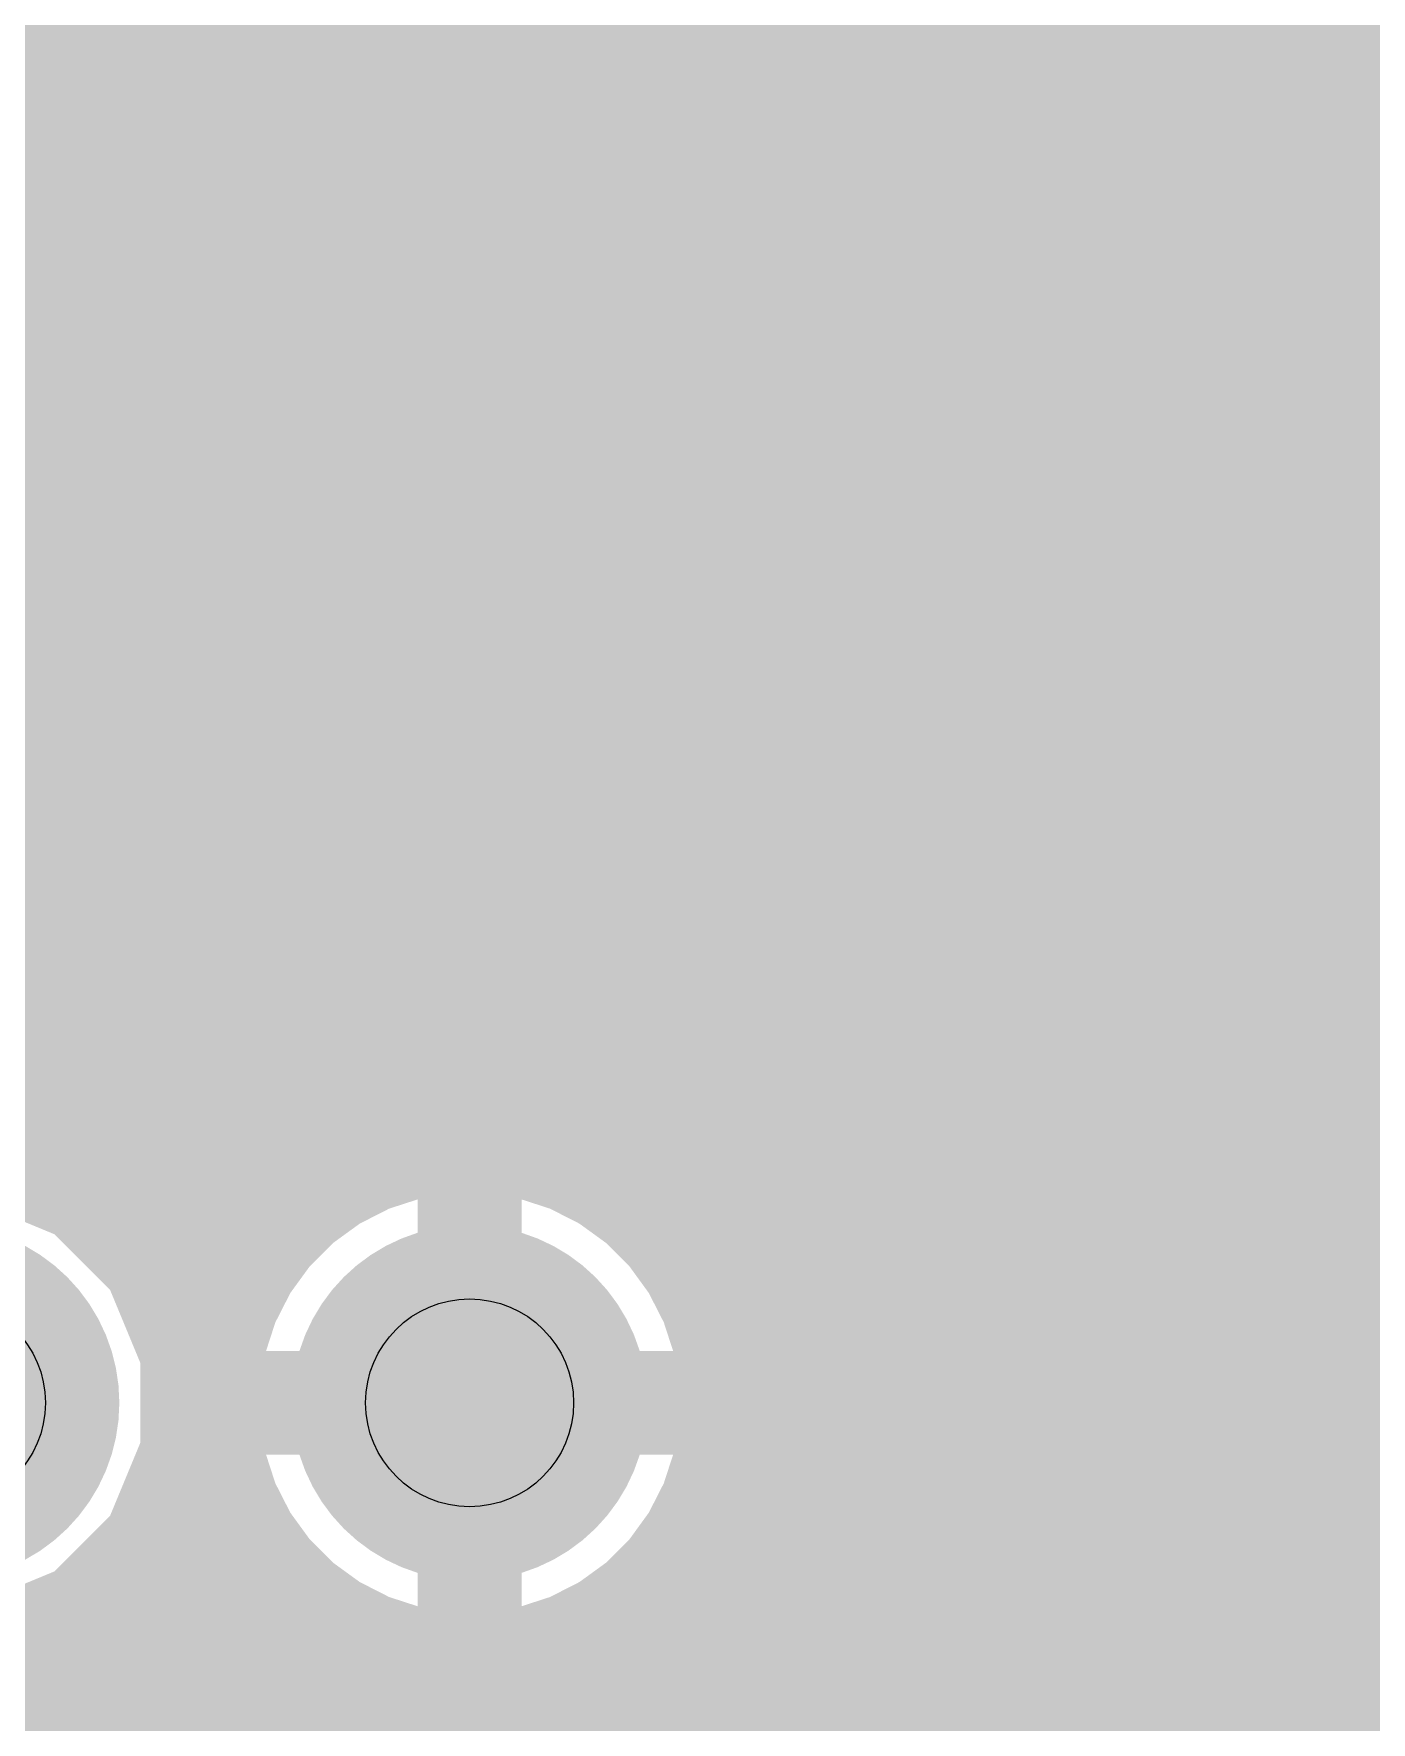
# Model space of a CAD drawing. Extents: x 0 to 10.8, y 0 to 6.1.
# Drawn here: x 2.1206 to 2.3738, y 0.6097 to 0.9295 of the extents above; entities that cross this region are included whole.
import ezdxf

# ---------------------------------------------------------------- set-up
doc = ezdxf.new("R2010")
doc.units = 0
for name, color, linetype in [('1', 22, 'CONTINUOUS'), ('116', 253, 'CONTINUOUS'), ('16', 175, 'CONTINUOUS'), ('17', 82, 'CONTINUOUS'), ('21', 253, 'CONTINUOUS'), ('29', 253, 'CONTINUOUS'), ('30', 253, 'CONTINUOUS'), ('44', 253, 'CONTINUOUS')]:
    doc.layers.add(name, color=color, linetype=linetype)

# ---------------------------------------------------------------- blocks, each defined once
blk = doc.blocks.new('ROUNDP')
at = {"const_width": 0.5}
blk.add_lwpolyline([(0, -0.25, 1), (0, 0.25, 1), (0, -0.25)], format="xyb", dxfattribs=at)

msp = doc.modelspace()

# ---------------------------------------------------------------- linework, layer by layer
at = {"layer": '1'}
for points, const_width in [([(1.855996, 0.928), (2.559, 0.928)], 0.016), ([(1.855996, 0.912), (2.532319, 0.912)], 0.016), ([(1.855996, 0.896), (2.527976, 0.896)], 0.016), ([(1.855996, 0.88), (2.527976, 0.88)], 0.016), ([(2.176299, 0.875996), (2.164, 0.863697)], 0.016), ([(2.527976, 0.875996), (2.176299, 0.875996)], 0.016), ([(1.855996, 0.864), (2.164303, 0.864)], 0.016), ([(2.164, 0.863697), (2.053799, 0.753496)], 0.016), ([(2.0625, 0.7325), (2.185, 0.855)], 0.01), ([(2.185, 0.855), (2.575, 0.855)], 0.01), ([(1.855996, 0.848), (2.148303, 0.848)], 0.016), ([(2.092193, 0.7325), (2.193697, 0.834)], 0.016), ([(2.193697, 0.834), (2.527976, 0.834)], 0.016), ([(1.855996, 0.832), (2.132303, 0.832)], 0.016), ([(2.191693, 0.832), (2.527976, 0.832)], 0.016), ([(1.855996, 0.816), (2.116303, 0.816)], 0.016), ([(2.175693, 0.816), (2.956, 0.816)], 0.016), ([(2.159693, 0.8), (2.529508, 0.8)], 0.016), ([(2.143693, 0.784), (2.525976, 0.784)], 0.016), ([(2.127693, 0.768), (2.525976, 0.768)], 0.016), ([(2.111693, 0.752), (2.571693, 0.752)], 0.016), ([(2.095693, 0.736), (2.525976, 0.736)], 0.016), ([(2.104693, 0.72), (2.526969, 0.72)], 0.016), ([(2.128949, 0.708965), (2.112157, 0.715917)], 0.016), ([(2.191902, 0.716744), (2.184764, 0.714425)], 0.016), ([(2.199315, 0.717917), (2.191902, 0.716744)], 0.016), ([(2.20122, 0.717917), (2.199315, 0.717917)], 0.016), ([(2.20122, 0.672102), (2.20122, 0.717917)], 0.016), ([(2.206823, 0.717917), (2.204913, 0.717917)], 0.016), ([(2.204913, 0.717917), (2.204913, 0.672102)], 0.016), ([(2.214236, 0.716744), (2.206823, 0.717917)], 0.016), ([(2.221374, 0.714425), (2.214236, 0.716744)], 0.016), ([(2.184764, 0.714425), (2.178075, 0.711016)], 0.016), ([(2.228063, 0.711016), (2.221374, 0.714425)], 0.016), ([(2.141799, 0.696114), (2.128949, 0.708965)], 0.016), ([(2.178075, 0.711016), (2.172004, 0.706606)], 0.016), ([(2.234134, 0.706606), (2.228063, 0.711016)], 0.016), ([(2.172004, 0.706606), (2.166697, 0.701299)], 0.016), ([(2.239441, 0.701299), (2.234134, 0.706606)], 0.016), ([(2.133913, 0.704), (2.169398, 0.704)], 0.016), ([(2.20122, 0.704), (2.204913, 0.704)], 0.016), ([(2.23674, 0.704), (2.956, 0.704)], 0.016), ([(2.166697, 0.701299), (2.162287, 0.695228)], 0.016), ([(2.24385, 0.695228), (2.239441, 0.701299)], 0.016), ([(2.148752, 0.679323), (2.141799, 0.696114)], 0.016), ([(2.162287, 0.695228), (2.158878, 0.688539)], 0.016), ([(2.24726, 0.688539), (2.24385, 0.695228)], 0.016), ([(2.145161, 0.688), (2.158705, 0.688)], 0.016), ([(2.158878, 0.688539), (2.156559, 0.681402)], 0.016), ([(2.20122, 0.688), (2.204913, 0.688)], 0.016), ([(2.249579, 0.681402), (2.24726, 0.688539)], 0.016), ([(2.247437, 0.688), (2.956, 0.688)], 0.016), ([(2.156559, 0.681402), (2.155386, 0.673988)], 0.016), ([(2.250752, 0.673988), (2.249579, 0.681402)], 0.016), ([(2.148752, 0.661146), (2.148752, 0.679323)], 0.016), ([(2.155386, 0.673988), (2.155386, 0.672079)], 0.016), ([(2.250752, 0.672079), (2.250752, 0.673988)], 0.016), ([(2.148752, 0.672), (2.201201, 0.672)], 0.016), ([(2.155386, 0.672079), (2.201201, 0.672079)], 0.016), ([(2.201201, 0.672079), (2.201201, 0.668386)], 0.016), ([(2.204913, 0.672102), (2.20122, 0.672102)], 0.016), ([(2.204937, 0.668386), (2.204937, 0.672079)], 0.016), ([(2.204937, 0.672079), (2.250752, 0.672079)], 0.016), ([(2.204937, 0.672), (2.956, 0.672)], 0.016), ([(2.201201, 0.668386), (2.155386, 0.668386)], 0.016), ([(2.155386, 0.668386), (2.155386, 0.66648)], 0.016), ([(2.20122, 0.622551), (2.20122, 0.668366)], 0.016), ([(2.20122, 0.668366), (2.204913, 0.668366)], 0.016), ([(2.204913, 0.668366), (2.204913, 0.622551)], 0.016), ([(2.250752, 0.668386), (2.204937, 0.668386)], 0.016), ([(2.250752, 0.66648), (2.250752, 0.668386)], 0.016), ([(2.155386, 0.66648), (2.156559, 0.659067)], 0.016), ([(2.249579, 0.659067), (2.250752, 0.66648)], 0.016), ([(2.141799, 0.644354), (2.148752, 0.661146)], 0.016), ([(2.156559, 0.659067), (2.158878, 0.651929)], 0.016), ([(2.24726, 0.651929), (2.249579, 0.659067)], 0.016), ([(2.146618, 0.656), (2.157555, 0.656)], 0.016), ([(2.20122, 0.656), (2.204913, 0.656)], 0.016), ([(2.248579, 0.656), (2.956, 0.656)], 0.016), ([(2.158878, 0.651929), (2.162287, 0.64524)], 0.016), ([(2.24385, 0.64524), (2.24726, 0.651929)], 0.016), ([(2.162287, 0.64524), (2.166697, 0.639169)], 0.016), ([(2.239441, 0.639169), (2.24385, 0.64524)], 0.016), ([(2.128949, 0.631504), (2.141799, 0.644354)], 0.016), ([(2.137445, 0.64), (2.166091, 0.64)], 0.016), ([(2.166697, 0.639169), (2.172004, 0.633862)], 0.016), ([(2.20122, 0.64), (2.204913, 0.64)], 0.016), ([(2.234134, 0.633862), (2.239441, 0.639169)], 0.016), ([(2.240043, 0.64), (2.956, 0.64)], 0.016), ([(2.172004, 0.633862), (2.178075, 0.629453)], 0.016), ([(2.228063, 0.629453), (2.234134, 0.633862)], 0.016), ([(2.112157, 0.624551), (2.128949, 0.631504)], 0.016), ([(2.178075, 0.629453), (2.184764, 0.626043)], 0.016), ([(2.221374, 0.626043), (2.228063, 0.629453)], 0.016), ([(2.184764, 0.626043), (2.191902, 0.623724)], 0.016), ([(2.214236, 0.623724), (2.221374, 0.626043)], 0.016), ([(1.297173, 0.624), (2.191051, 0.624)], 0.016), ([(2.191902, 0.623724), (2.199315, 0.622551)], 0.016), ([(2.199315, 0.622551), (2.20122, 0.622551)], 0.016), ([(2.20122, 0.624), (2.204913, 0.624)], 0.016), ([(2.204913, 0.622551), (2.206823, 0.622551)], 0.016), ([(2.206823, 0.622551), (2.214236, 0.623724)], 0.016), ([(2.215083, 0.624), (2.956, 0.624)], 0.016), ([(1.303799, 0.608), (2.956, 0.608)], 0.016)]:
    msp.add_lwpolyline(points, dxfattribs=dict(at, const_width=const_width))
for points, const_width in [([(2.176299, 0.879996, 1), (2.176299, 0.871996)], 0.008), ([(2.179128, 0.873168, 1), (2.173471, 0.878824)], 0.008), ([(2.161172, 0.866525, 1), (2.166828, 0.860868)], 0.008), ([(2.166828, 0.860868, 1), (2.161172, 0.866525)], 0.008), ([(2.164303, 0.86, 1), (2.164303, 0.868)], 0.008), ([(2.185, 0.8575, 1), (2.185, 0.8525)], 0.005), ([(2.186768, 0.853232, 1), (2.183232, 0.856768)], 0.005), ([(2.148303, 0.844, 1), (2.148303, 0.852)], 0.008), ([(2.193697, 0.838, 1), (2.193697, 0.83)], 0.008), ([(2.196525, 0.831172, 1), (2.190868, 0.836828)], 0.008), ([(2.132303, 0.828, 1), (2.132303, 0.836)], 0.008), ([(2.191693, 0.836, 1), (2.191693, 0.828)], 0.008), ([(2.116303, 0.812, 1), (2.116303, 0.82)], 0.008), ([(2.175693, 0.82, 1), (2.175693, 0.812)], 0.008), ([(2.159693, 0.804, 1), (2.159693, 0.796)], 0.008), ([(2.143693, 0.788, 1), (2.143693, 0.78)], 0.008), ([(2.127693, 0.772, 1), (2.127693, 0.764)], 0.008), ([(2.191276, 0.720695, 1), (2.192527, 0.712793)], 0.008), ([(2.193137, 0.71294, 1), (2.190666, 0.720548)], 0.008), ([(2.199315, 0.721917, 1), (2.199315, 0.713917)], 0.008), ([(2.20522, 0.717917, 1), (2.19722, 0.717917)], 0.008), ([(2.19994, 0.713966, 1), (2.19869, 0.721868)], 0.008), ([(2.204913, 0.721917, 1), (2.204913, 0.713917)], 0.008), ([(2.208913, 0.717917, 1), (2.200913, 0.717917)], 0.008), ([(2.20122, 0.713917, 1), (2.20122, 0.721917)], 0.008), ([(2.207448, 0.721868, 1), (2.206198, 0.713966)], 0.008), ([(2.206823, 0.713917, 1), (2.206823, 0.721917)], 0.008), ([(2.215472, 0.720548, 1), (2.213, 0.71294)], 0.008), ([(2.213611, 0.712793, 1), (2.214861, 0.720695)], 0.008), ([(2.183528, 0.718229, 1), (2.186, 0.710621)], 0.008), ([(2.18658, 0.710861, 1), (2.182947, 0.717989)], 0.008), ([(2.223191, 0.717989, 1), (2.219558, 0.710861)], 0.008), ([(2.220138, 0.710621, 1), (2.22261, 0.718229)], 0.008), ([(2.131777, 0.711793, 1), (2.12612, 0.706136)], 0.008), ([(2.127419, 0.705269, 1), (2.130479, 0.71266)], 0.008), ([(2.176258, 0.71458, 1), (2.179891, 0.707452)], 0.008), ([(2.180425, 0.707779, 1), (2.175724, 0.714252)], 0.008), ([(2.230414, 0.714252, 1), (2.225712, 0.707779)], 0.008), ([(2.226247, 0.707452, 1), (2.229879, 0.71458)], 0.008), ([(2.169653, 0.709843, 1), (2.174355, 0.70337)], 0.008), ([(2.174832, 0.703778, 1), (2.169176, 0.709435)], 0.008), ([(2.236962, 0.709435, 1), (2.231305, 0.703778)], 0.008), ([(2.231783, 0.70337, 1), (2.236485, 0.709843)], 0.008), ([(2.133913, 0.708, 1), (2.133913, 0.7)], 0.008), ([(2.169398, 0.7, 1), (2.169398, 0.708)], 0.008), ([(2.20122, 0.708, 1), (2.20122, 0.7)], 0.008), ([(2.204913, 0.7, 1), (2.204913, 0.708)], 0.008), ([(2.23674, 0.708, 1), (2.23674, 0.7)], 0.008), ([(2.163868, 0.704128, 1), (2.169525, 0.698471)], 0.008), ([(2.169933, 0.698949, 1), (2.16346, 0.70365)], 0.008), ([(2.242677, 0.70365, 1), (2.236205, 0.698949)], 0.008), ([(2.236613, 0.698471, 1), (2.242269, 0.704128)], 0.008), ([(2.145495, 0.697644, 1), (2.138104, 0.694584)], 0.008), ([(2.138971, 0.693286, 1), (2.144628, 0.698943)], 0.008), ([(2.159051, 0.697579, 1), (2.165524, 0.692878)], 0.008), ([(2.165851, 0.693412, 1), (2.158724, 0.697045)], 0.008), ([(2.247414, 0.697045, 1), (2.240287, 0.693412)], 0.008), ([(2.240614, 0.692878, 1), (2.247087, 0.697579)], 0.008), ([(2.145161, 0.692, 1), (2.145161, 0.684)], 0.008), ([(2.155314, 0.690356, 1), (2.162442, 0.686723)], 0.008), ([(2.162682, 0.687303, 1), (2.155074, 0.689775)], 0.008), ([(2.158705, 0.684, 1), (2.158705, 0.692)], 0.008), ([(2.20122, 0.692, 1), (2.20122, 0.684)], 0.008), ([(2.204913, 0.684, 1), (2.204913, 0.692)], 0.008), ([(2.251064, 0.689775, 1), (2.243456, 0.687303)], 0.008), ([(2.247437, 0.692, 1), (2.247437, 0.684)], 0.008), ([(2.243696, 0.686723, 1), (2.250824, 0.690356)], 0.008), ([(2.16051, 0.680776, 1), (2.152608, 0.682027)], 0.008), ([(2.25353, 0.682027, 1), (2.245628, 0.680776)], 0.008), ([(2.152752, 0.679323, 1), (2.144752, 0.679323)], 0.008), ([(2.145056, 0.677793, 1), (2.152448, 0.680853)], 0.008), ([(2.152755, 0.682637, 1), (2.160363, 0.680166)], 0.008), ([(2.245774, 0.680166, 1), (2.253383, 0.682637)], 0.008), ([(2.159386, 0.673988, 1), (2.151386, 0.673988)], 0.008), ([(2.254752, 0.673988, 1), (2.246752, 0.673988)], 0.008), ([(2.148752, 0.676, 1), (2.148752, 0.668)], 0.008), ([(2.155386, 0.676079, 1), (2.155386, 0.668079)], 0.008), ([(2.151435, 0.674613, 1), (2.159337, 0.673363)], 0.008), ([(2.205201, 0.672079, 1), (2.197201, 0.672079)], 0.008), ([(2.20122, 0.676102, 1), (2.20122, 0.668102)], 0.008), ([(2.208937, 0.672079, 1), (2.200937, 0.672079)], 0.008), ([(2.204937, 0.676079, 1), (2.204937, 0.668079)], 0.008), ([(2.204937, 0.676, 1), (2.204937, 0.668)], 0.008), ([(2.201201, 0.668079, 1), (2.201201, 0.676079)], 0.008), ([(2.201201, 0.668, 1), (2.201201, 0.676)], 0.008), ([(2.204913, 0.668102, 1), (2.204913, 0.676102)], 0.008), ([(2.246801, 0.673363, 1), (2.254703, 0.674613)], 0.008), ([(2.250752, 0.668079, 1), (2.250752, 0.676079)], 0.008), ([(2.155386, 0.672386, 1), (2.155386, 0.664386)], 0.008), ([(2.159386, 0.668386, 1), (2.151386, 0.668386)], 0.008), ([(2.151386, 0.672079, 1), (2.159386, 0.672079)], 0.008), ([(2.20522, 0.668366, 1), (2.19722, 0.668366)], 0.008), ([(2.20122, 0.672366, 1), (2.20122, 0.664366)], 0.008), ([(2.19722, 0.672102, 1), (2.20522, 0.672102)], 0.008), ([(2.208913, 0.668366, 1), (2.200913, 0.668366)], 0.008), ([(2.200913, 0.672102, 1), (2.208913, 0.672102)], 0.008), ([(2.204937, 0.672386, 1), (2.204937, 0.664386)], 0.008), ([(2.201201, 0.664386, 1), (2.201201, 0.672386)], 0.008), ([(2.204913, 0.664366, 1), (2.204913, 0.672366)], 0.008), ([(2.254752, 0.668386, 1), (2.246752, 0.668386)], 0.008), ([(2.246752, 0.672079, 1), (2.254752, 0.672079)], 0.008), ([(2.250752, 0.664386, 1), (2.250752, 0.672386)], 0.008), ([(2.159337, 0.667106, 1), (2.151435, 0.665855)], 0.008), ([(2.197201, 0.668386, 1), (2.205201, 0.668386)], 0.008), ([(2.200937, 0.668386, 1), (2.208937, 0.668386)], 0.008), ([(2.254703, 0.665855, 1), (2.246801, 0.667106)], 0.008), ([(2.152448, 0.659615, 1), (2.145056, 0.662676)], 0.008), ([(2.151386, 0.66648, 1), (2.159386, 0.66648)], 0.008), ([(2.246752, 0.66648, 1), (2.254752, 0.66648)], 0.008), ([(2.160363, 0.660303, 1), (2.152755, 0.657831)], 0.008), ([(2.253383, 0.657831, 1), (2.245774, 0.660303)], 0.008), ([(2.146618, 0.66, 1), (2.146618, 0.652)], 0.008), ([(2.144752, 0.661146, 1), (2.152752, 0.661146)], 0.008), ([(2.152608, 0.658442, 1), (2.16051, 0.659692)], 0.008), ([(2.157555, 0.652, 1), (2.157555, 0.66)], 0.008), ([(2.20122, 0.66, 1), (2.20122, 0.652)], 0.008), ([(2.204913, 0.652, 1), (2.204913, 0.66)], 0.008), ([(2.248579, 0.66, 1), (2.248579, 0.652)], 0.008), ([(2.245628, 0.659692, 1), (2.25353, 0.658442)], 0.008), ([(2.162442, 0.653746, 1), (2.155314, 0.650113)], 0.008), ([(2.250824, 0.650113, 1), (2.243696, 0.653746)], 0.008), ([(2.155074, 0.650693, 1), (2.162682, 0.653165)], 0.008), ([(2.243456, 0.653165, 1), (2.251064, 0.650693)], 0.008), ([(2.165524, 0.647591, 1), (2.159051, 0.642889)], 0.008), ([(2.247087, 0.642889, 1), (2.240614, 0.647591)], 0.008), ([(2.138104, 0.645885, 1), (2.145495, 0.642824)], 0.008), ([(2.144628, 0.641526, 1), (2.138971, 0.647183)], 0.008), ([(2.158724, 0.643424, 1), (2.165851, 0.647057)], 0.008), ([(2.240287, 0.647057, 1), (2.247414, 0.643424)], 0.008), ([(2.137445, 0.644, 1), (2.137445, 0.636)], 0.008), ([(2.169525, 0.641998, 1), (2.163868, 0.636341)], 0.008), ([(2.166091, 0.636, 1), (2.166091, 0.644)], 0.008), ([(2.20122, 0.644, 1), (2.20122, 0.636)], 0.008), ([(2.204913, 0.636, 1), (2.204913, 0.644)], 0.008), ([(2.240043, 0.644, 1), (2.240043, 0.636)], 0.008), ([(2.242269, 0.636341, 1), (2.236613, 0.641998)], 0.008), ([(2.16346, 0.636819, 1), (2.169933, 0.64152)], 0.008), ([(2.236205, 0.64152, 1), (2.242677, 0.636819)], 0.008), ([(2.174355, 0.637099, 1), (2.169653, 0.630626)], 0.008), ([(2.169176, 0.631034, 1), (2.174832, 0.636691)], 0.008), ([(2.231305, 0.636691, 1), (2.236962, 0.631034)], 0.008), ([(2.236485, 0.630626, 1), (2.231783, 0.637099)], 0.008), ([(2.12612, 0.634332, 1), (2.131777, 0.628676)], 0.008), ([(2.130479, 0.627808, 1), (2.127419, 0.6352)], 0.008), ([(2.179891, 0.633017, 1), (2.176258, 0.625889)], 0.008), ([(2.175724, 0.626216, 1), (2.180425, 0.632689)], 0.008), ([(2.225712, 0.632689, 1), (2.230414, 0.626216)], 0.008), ([(2.229879, 0.625889, 1), (2.226247, 0.633017)], 0.008), ([(2.186, 0.629848, 1), (2.183528, 0.622239)], 0.008), ([(2.182947, 0.62248, 1), (2.18658, 0.629607)], 0.008), ([(2.219558, 0.629607, 1), (2.223191, 0.62248)], 0.008), ([(2.22261, 0.622239, 1), (2.220138, 0.629848)], 0.008), ([(2.192527, 0.627675, 1), (2.191276, 0.619774)], 0.008), ([(2.190666, 0.61992, 1), (2.193137, 0.627529)], 0.008), ([(2.191051, 0.62, 1), (2.191051, 0.628)], 0.008), ([(2.199315, 0.626551, 1), (2.199315, 0.618551)], 0.008), ([(2.20122, 0.628, 1), (2.20122, 0.62)], 0.008), ([(2.19869, 0.6186, 1), (2.19994, 0.626502)], 0.008), ([(2.204913, 0.626551, 1), (2.204913, 0.618551)], 0.008), ([(2.20122, 0.618551, 1), (2.20122, 0.626551)], 0.008), ([(2.206198, 0.626502, 1), (2.207448, 0.6186)], 0.008), ([(2.204913, 0.62, 1), (2.204913, 0.628)], 0.008), ([(2.206823, 0.618551, 1), (2.206823, 0.626551)], 0.008), ([(2.213, 0.627529, 1), (2.215472, 0.61992)], 0.008), ([(2.215083, 0.628, 1), (2.215083, 0.62)], 0.008), ([(2.214861, 0.619774, 1), (2.213611, 0.627675)], 0.008), ([(2.19722, 0.622551, 1), (2.20522, 0.622551)], 0.008), ([(2.200913, 0.622551, 1), (2.208913, 0.622551)], 0.008)]:
    msp.add_lwpolyline(points, format="xyb", dxfattribs=dict(at, const_width=const_width))
at = {"layer": '116', "const_width": 0.015748}
for points in [[(2.103071, 0.656457, 1), (2.103071, 0.684016, 1), (2.103071, 0.656457)], [(2.203071, 0.656457, 1), (2.203071, 0.684016, 1), (2.203071, 0.656457)]]:
    msp.add_lwpolyline(points, format="xyb", dxfattribs=at)
at = {"layer": '16', "const_width": 0.016}
for points in [[(1.788154, 0.928), (8.766, 0.928)], [(1.772154, 0.912), (8.766, 0.912)], [(1.756154, 0.896), (8.766, 0.896)], [(1.740154, 0.88), (7.792705, 0.88)], [(1.78411, 0.864), (7.775925, 0.864)], [(1.798039, 0.848), (7.766815, 0.848)], [(1.804035, 0.832), (7.761028, 0.832)], [(1.804035, 0.816), (7.761028, 0.816)], [(1.79822, 0.8), (7.763587, 0.8)], [(1.784555, 0.784), (7.770217, 0.784)], [(1.776315, 0.768), (7.784142, 0.768)], [(2.052693, 0.752), (7.812539, 0.752)], [(2.068693, 0.736), (8.828843, 0.736)], [(2.084693, 0.72), (8.844843, 0.72)], [(2.128949, 0.708965), (2.112157, 0.715917)], [(2.191902, 0.716744), (2.184764, 0.714425)], [(2.199315, 0.717917), (2.191902, 0.716744)], [(2.20122, 0.717917), (2.199315, 0.717917)], [(2.20122, 0.672102), (2.20122, 0.717917)], [(2.206823, 0.717917), (2.204913, 0.717917)], [(2.204913, 0.717917), (2.204913, 0.672102)], [(2.214236, 0.716744), (2.206823, 0.717917)], [(2.221374, 0.714425), (2.214236, 0.716744)], [(2.184764, 0.714425), (2.178075, 0.711016)], [(2.228063, 0.711016), (2.221374, 0.714425)], [(2.141799, 0.696114), (2.128949, 0.708965)], [(2.178075, 0.711016), (2.172004, 0.706606)], [(2.234134, 0.706606), (2.228063, 0.711016)], [(2.172004, 0.706606), (2.166697, 0.701299)], [(2.239441, 0.701299), (2.234134, 0.706606)], [(2.133913, 0.704), (2.169398, 0.704)], [(2.20122, 0.704), (2.204913, 0.704)], [(2.23674, 0.704), (8.860843, 0.704)], [(2.166697, 0.701299), (2.162287, 0.695228)], [(2.24385, 0.695228), (2.239441, 0.701299)], [(2.148752, 0.679323), (2.141799, 0.696114)], [(2.162287, 0.695228), (2.158878, 0.688539)], [(2.24726, 0.688539), (2.24385, 0.695228)], [(2.145161, 0.688), (2.158705, 0.688)], [(2.158878, 0.688539), (2.156559, 0.681402)], [(2.20122, 0.688), (2.204913, 0.688)], [(2.249579, 0.681402), (2.24726, 0.688539)], [(2.247437, 0.688), (8.876843, 0.688)], [(2.156559, 0.681402), (2.155386, 0.673988)], [(2.250752, 0.673988), (2.249579, 0.681402)], [(2.148752, 0.661146), (2.148752, 0.679323)], [(2.155386, 0.673988), (2.155386, 0.672079)], [(2.250752, 0.672079), (2.250752, 0.673988)], [(2.148752, 0.672), (2.201201, 0.672)], [(2.155386, 0.672079), (2.201201, 0.672079)], [(2.201201, 0.672079), (2.201201, 0.668386)], [(2.204913, 0.672102), (2.20122, 0.672102)], [(2.204937, 0.668386), (2.204937, 0.672079)], [(2.204937, 0.672079), (2.250752, 0.672079)], [(2.204937, 0.672), (7.809949, 0.672)], [(2.201201, 0.668386), (2.155386, 0.668386)], [(2.155386, 0.668386), (2.155386, 0.66648)], [(2.20122, 0.622551), (2.20122, 0.668366)], [(2.20122, 0.668366), (2.204913, 0.668366)], [(2.204913, 0.668366), (2.204913, 0.622551)], [(2.250752, 0.668386), (2.204937, 0.668386)], [(2.250752, 0.66648), (2.250752, 0.668386)], [(2.155386, 0.66648), (2.156559, 0.659067)], [(2.249579, 0.659067), (2.250752, 0.66648)], [(2.141799, 0.644354), (2.148752, 0.661146)], [(2.156559, 0.659067), (2.158878, 0.651929)], [(2.24726, 0.651929), (2.249579, 0.659067)], [(2.146618, 0.656), (2.157555, 0.656)], [(2.20122, 0.656), (2.204913, 0.656)], [(2.248579, 0.656), (7.782098, 0.656)], [(2.158878, 0.651929), (2.162287, 0.64524)], [(2.24385, 0.64524), (2.24726, 0.651929)], [(2.162287, 0.64524), (2.166697, 0.639169)], [(2.239441, 0.639169), (2.24385, 0.64524)], [(2.128949, 0.631504), (2.141799, 0.644354)], [(2.137445, 0.64), (2.166091, 0.64)], [(2.166697, 0.639169), (2.172004, 0.633862)], [(2.20122, 0.64), (2.204913, 0.64)], [(2.234134, 0.633862), (2.239441, 0.639169)], [(2.240043, 0.64), (7.769189, 0.64)], [(2.172004, 0.633862), (2.178075, 0.629453)], [(2.228063, 0.629453), (2.234134, 0.633862)], [(2.112157, 0.624551), (2.128949, 0.631504)], [(2.178075, 0.629453), (2.184764, 0.626043)], [(2.221374, 0.626043), (2.228063, 0.629453)], [(2.184764, 0.626043), (2.191902, 0.623724)], [(2.214236, 0.623724), (2.221374, 0.626043)], [(1.888693, 0.624), (2.191051, 0.624)], [(2.191902, 0.623724), (2.199315, 0.622551)], [(2.199315, 0.622551), (2.20122, 0.622551)], [(2.20122, 0.624), (2.204913, 0.624)], [(2.204913, 0.622551), (2.206823, 0.622551)], [(2.206823, 0.622551), (2.214236, 0.623724)], [(2.215083, 0.624), (7.762087, 0.624)], [(1.872693, 0.608), (7.823008, 0.608)]]:
    msp.add_lwpolyline(points, dxfattribs=at)
at = {"layer": '16', "const_width": 0.008}
for points in [[(2.191276, 0.720695, 1), (2.192527, 0.712793)], [(2.193137, 0.71294, 1), (2.190666, 0.720548)], [(2.199315, 0.721917, 1), (2.199315, 0.713917)], [(2.20522, 0.717917, 1), (2.19722, 0.717917)], [(2.19994, 0.713966, 1), (2.19869, 0.721868)], [(2.204913, 0.721917, 1), (2.204913, 0.713917)], [(2.208913, 0.717917, 1), (2.200913, 0.717917)], [(2.20122, 0.713917, 1), (2.20122, 0.721917)], [(2.207448, 0.721868, 1), (2.206198, 0.713966)], [(2.206823, 0.713917, 1), (2.206823, 0.721917)], [(2.215472, 0.720548, 1), (2.213, 0.71294)], [(2.213611, 0.712793, 1), (2.214861, 0.720695)], [(2.183528, 0.718229, 1), (2.186, 0.710621)], [(2.18658, 0.710861, 1), (2.182947, 0.717989)], [(2.223191, 0.717989, 1), (2.219558, 0.710861)], [(2.220138, 0.710621, 1), (2.22261, 0.718229)], [(2.131777, 0.711793, 1), (2.12612, 0.706136)], [(2.127419, 0.705269, 1), (2.130479, 0.71266)], [(2.176258, 0.71458, 1), (2.179891, 0.707452)], [(2.180425, 0.707779, 1), (2.175724, 0.714252)], [(2.230414, 0.714252, 1), (2.225712, 0.707779)], [(2.226247, 0.707452, 1), (2.229879, 0.71458)], [(2.169653, 0.709843, 1), (2.174355, 0.70337)], [(2.174832, 0.703778, 1), (2.169176, 0.709435)], [(2.236962, 0.709435, 1), (2.231305, 0.703778)], [(2.231783, 0.70337, 1), (2.236485, 0.709843)], [(2.133913, 0.708, 1), (2.133913, 0.7)], [(2.169398, 0.7, 1), (2.169398, 0.708)], [(2.20122, 0.708, 1), (2.20122, 0.7)], [(2.204913, 0.7, 1), (2.204913, 0.708)], [(2.23674, 0.708, 1), (2.23674, 0.7)], [(2.163868, 0.704128, 1), (2.169525, 0.698471)], [(2.169933, 0.698949, 1), (2.16346, 0.70365)], [(2.242677, 0.70365, 1), (2.236205, 0.698949)], [(2.236613, 0.698471, 1), (2.242269, 0.704128)], [(2.145495, 0.697644, 1), (2.138104, 0.694584)], [(2.138971, 0.693286, 1), (2.144628, 0.698943)], [(2.159051, 0.697579, 1), (2.165524, 0.692878)], [(2.165851, 0.693412, 1), (2.158724, 0.697045)], [(2.247414, 0.697045, 1), (2.240287, 0.693412)], [(2.240614, 0.692878, 1), (2.247087, 0.697579)], [(2.145161, 0.692, 1), (2.145161, 0.684)], [(2.155314, 0.690356, 1), (2.162442, 0.686723)], [(2.162682, 0.687303, 1), (2.155074, 0.689775)], [(2.158705, 0.684, 1), (2.158705, 0.692)], [(2.20122, 0.692, 1), (2.20122, 0.684)], [(2.204913, 0.684, 1), (2.204913, 0.692)], [(2.251064, 0.689775, 1), (2.243456, 0.687303)], [(2.247437, 0.692, 1), (2.247437, 0.684)], [(2.243696, 0.686723, 1), (2.250824, 0.690356)], [(2.16051, 0.680776, 1), (2.152608, 0.682027)], [(2.25353, 0.682027, 1), (2.245628, 0.680776)], [(2.152752, 0.679323, 1), (2.144752, 0.679323)], [(2.145056, 0.677793, 1), (2.152448, 0.680853)], [(2.152755, 0.682637, 1), (2.160363, 0.680166)], [(2.245774, 0.680166, 1), (2.253383, 0.682637)], [(2.159386, 0.673988, 1), (2.151386, 0.673988)], [(2.254752, 0.673988, 1), (2.246752, 0.673988)], [(2.148752, 0.676, 1), (2.148752, 0.668)], [(2.155386, 0.676079, 1), (2.155386, 0.668079)], [(2.151435, 0.674613, 1), (2.159337, 0.673363)], [(2.205201, 0.672079, 1), (2.197201, 0.672079)], [(2.20122, 0.676102, 1), (2.20122, 0.668102)], [(2.208937, 0.672079, 1), (2.200937, 0.672079)], [(2.204937, 0.676079, 1), (2.204937, 0.668079)], [(2.204937, 0.676, 1), (2.204937, 0.668)], [(2.201201, 0.668079, 1), (2.201201, 0.676079)], [(2.201201, 0.668, 1), (2.201201, 0.676)], [(2.204913, 0.668102, 1), (2.204913, 0.676102)], [(2.246801, 0.673363, 1), (2.254703, 0.674613)], [(2.250752, 0.668079, 1), (2.250752, 0.676079)], [(2.155386, 0.672386, 1), (2.155386, 0.664386)], [(2.159386, 0.668386, 1), (2.151386, 0.668386)], [(2.151386, 0.672079, 1), (2.159386, 0.672079)], [(2.20522, 0.668366, 1), (2.19722, 0.668366)], [(2.20122, 0.672366, 1), (2.20122, 0.664366)], [(2.19722, 0.672102, 1), (2.20522, 0.672102)], [(2.208913, 0.668366, 1), (2.200913, 0.668366)], [(2.200913, 0.672102, 1), (2.208913, 0.672102)], [(2.204937, 0.672386, 1), (2.204937, 0.664386)], [(2.201201, 0.664386, 1), (2.201201, 0.672386)], [(2.204913, 0.664366, 1), (2.204913, 0.672366)], [(2.254752, 0.668386, 1), (2.246752, 0.668386)], [(2.246752, 0.672079, 1), (2.254752, 0.672079)], [(2.250752, 0.664386, 1), (2.250752, 0.672386)], [(2.159337, 0.667106, 1), (2.151435, 0.665855)], [(2.197201, 0.668386, 1), (2.205201, 0.668386)], [(2.200937, 0.668386, 1), (2.208937, 0.668386)], [(2.254703, 0.665855, 1), (2.246801, 0.667106)], [(2.152448, 0.659615, 1), (2.145056, 0.662676)], [(2.151386, 0.66648, 1), (2.159386, 0.66648)], [(2.246752, 0.66648, 1), (2.254752, 0.66648)], [(2.160363, 0.660303, 1), (2.152755, 0.657831)], [(2.253383, 0.657831, 1), (2.245774, 0.660303)], [(2.146618, 0.66, 1), (2.146618, 0.652)], [(2.144752, 0.661146, 1), (2.152752, 0.661146)], [(2.152608, 0.658442, 1), (2.16051, 0.659692)], [(2.157555, 0.652, 1), (2.157555, 0.66)], [(2.20122, 0.66, 1), (2.20122, 0.652)], [(2.204913, 0.652, 1), (2.204913, 0.66)], [(2.248579, 0.66, 1), (2.248579, 0.652)], [(2.245628, 0.659692, 1), (2.25353, 0.658442)], [(2.162442, 0.653746, 1), (2.155314, 0.650113)], [(2.250824, 0.650113, 1), (2.243696, 0.653746)], [(2.155074, 0.650693, 1), (2.162682, 0.653165)], [(2.243456, 0.653165, 1), (2.251064, 0.650693)], [(2.165524, 0.647591, 1), (2.159051, 0.642889)], [(2.247087, 0.642889, 1), (2.240614, 0.647591)], [(2.138104, 0.645885, 1), (2.145495, 0.642824)], [(2.144628, 0.641526, 1), (2.138971, 0.647183)], [(2.158724, 0.643424, 1), (2.165851, 0.647057)], [(2.240287, 0.647057, 1), (2.247414, 0.643424)], [(2.137445, 0.644, 1), (2.137445, 0.636)], [(2.169525, 0.641998, 1), (2.163868, 0.636341)], [(2.166091, 0.636, 1), (2.166091, 0.644)], [(2.20122, 0.644, 1), (2.20122, 0.636)], [(2.204913, 0.636, 1), (2.204913, 0.644)], [(2.240043, 0.644, 1), (2.240043, 0.636)], [(2.242269, 0.636341, 1), (2.236613, 0.641998)], [(2.16346, 0.636819, 1), (2.169933, 0.64152)], [(2.236205, 0.64152, 1), (2.242677, 0.636819)], [(2.174355, 0.637099, 1), (2.169653, 0.630626)], [(2.169176, 0.631034, 1), (2.174832, 0.636691)], [(2.231305, 0.636691, 1), (2.236962, 0.631034)], [(2.236485, 0.630626, 1), (2.231783, 0.637099)], [(2.12612, 0.634332, 1), (2.131777, 0.628676)], [(2.130479, 0.627808, 1), (2.127419, 0.6352)], [(2.179891, 0.633017, 1), (2.176258, 0.625889)], [(2.175724, 0.626216, 1), (2.180425, 0.632689)], [(2.225712, 0.632689, 1), (2.230414, 0.626216)], [(2.229879, 0.625889, 1), (2.226247, 0.633017)], [(2.186, 0.629848, 1), (2.183528, 0.622239)], [(2.182947, 0.62248, 1), (2.18658, 0.629607)], [(2.219558, 0.629607, 1), (2.223191, 0.62248)], [(2.22261, 0.622239, 1), (2.220138, 0.629848)], [(2.192527, 0.627675, 1), (2.191276, 0.619774)], [(2.190666, 0.61992, 1), (2.193137, 0.627529)], [(2.191051, 0.62, 1), (2.191051, 0.628)], [(2.199315, 0.626551, 1), (2.199315, 0.618551)], [(2.20122, 0.628, 1), (2.20122, 0.62)], [(2.19869, 0.6186, 1), (2.19994, 0.626502)], [(2.204913, 0.626551, 1), (2.204913, 0.618551)], [(2.20122, 0.618551, 1), (2.20122, 0.626551)], [(2.206198, 0.626502, 1), (2.207448, 0.6186)], [(2.204913, 0.62, 1), (2.204913, 0.628)], [(2.206823, 0.618551, 1), (2.206823, 0.626551)], [(2.213, 0.627529, 1), (2.215472, 0.61992)], [(2.215083, 0.628, 1), (2.215083, 0.62)], [(2.214861, 0.619774, 1), (2.213611, 0.627675)], [(2.19722, 0.622551, 1), (2.20522, 0.622551)], [(2.200913, 0.622551, 1), (2.208913, 0.622551)]]:
    msp.add_lwpolyline(points, format="xyb", dxfattribs=at)
at = {"layer": '21', "const_width": 0.005}
msp.add_lwpolyline([(2.303071, 1.470236), (2.303071, 0.520236)], dxfattribs=at)
at = {"layer": '44'}
for centre in [(2.103071, 0.670236), (2.203071, 0.670236)]:
    msp.add_circle(centre, 0.019685, dxfattribs=at)

# ---------------------------------------------------------------- block references
at = {"layer": '17', "xscale": 0.05937, "yscale": 0.05937, "rotation": 90}
for p in [(2.103071, 0.670236), (2.103071, 0.670236), (2.203071, 0.670236), (2.203071, 0.670236)]:
    msp.add_blockref('ROUNDP', p, dxfattribs=at)
at = {"layer": '29', "xscale": 0.06737, "yscale": 0.06737, "rotation": 90}
for p in [(2.103071, 0.670236), (2.203071, 0.670236)]:
    msp.add_blockref('ROUNDP', p, dxfattribs=at)
at = {"layer": '30', "xscale": 0.06737, "yscale": 0.06737, "rotation": 90}
for p in [(2.103071, 0.670236), (2.203071, 0.670236)]:
    msp.add_blockref('ROUNDP', p, dxfattribs=at)

doc.saveas('drawing.dxf')
